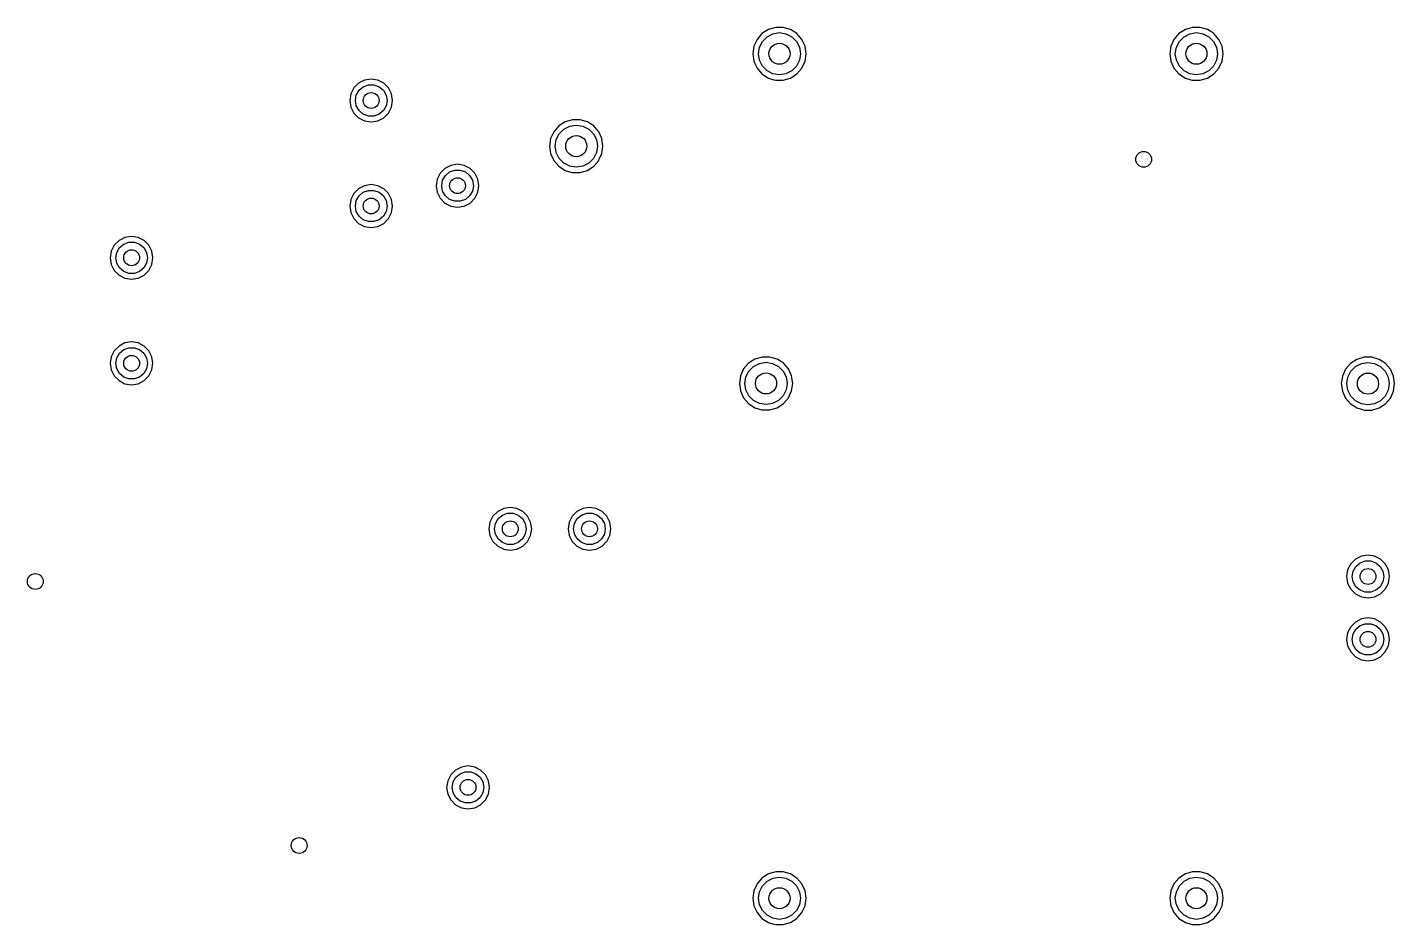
# Model space of a CAD drawing. Extents: x 107 to 211, y -135 to -72.
# Drawn here: x 131.85 to 157.76, y -103 to -86 of the extents above; entities that cross this region are included whole.
import ezdxf

# ---------------------------------------------------------------- set-up
doc = ezdxf.new("R2010")
doc.units = 0
doc.layers.add('BLACK', color=7, linetype='CONTINUOUS')

msp = doc.modelspace()

# ---------------------------------------------------------------- linework, layer by layer
at = {"layer": 'BLACK', "linetype": 'CONTINUOUS'}
for p, q in [((146.028036, -85.9995), (145.889949, -86.040046)), ((146.028039, -85.9995), (146.028036, -85.9995)), ((146.171961, -85.9995), (146.028039, -85.9995)), ((146.171964, -85.9995), (146.171961, -85.9995)), ((146.31005, -86.040046), (146.171964, -85.9995)), ((153.928036, -85.9995), (153.789949, -86.040046)), ((153.928039, -85.9995), (153.928036, -85.9995)), ((154.071961, -85.9995), (153.928039, -85.9995)), ((154.071964, -85.9995), (154.071961, -85.9995)), ((154.21005, -86.040046), (154.071964, -85.9995)), ((145.674623, -86.226626), (145.614834, -86.357545)), ((145.768868, -86.11786), (145.674623, -86.226626)), ((145.719577, -86.376393), (145.776393, -86.264886)), ((145.768875, -86.117855), (145.768868, -86.11786)), ((145.889945, -86.040047), (145.768875, -86.117855)), ((145.776393, -86.264886), (145.864886, -86.176393)), ((145.864886, -86.176393), (145.976393, -86.119577)), ((145.889949, -86.040046), (145.889945, -86.040047)), ((145.976393, -86.119577), (146.1, -86.1)), ((146.1, -86.1), (146.223607, -86.119577)), ((146.223607, -86.119577), (146.335114, -86.176393)), ((146.310054, -86.040047), (146.31005, -86.040046)), ((146.374182, -86.08126), (146.310054, -86.040047)), ((146.335114, -86.176393), (146.423607, -86.264886)), ((146.431128, -86.117857), (146.374182, -86.08126)), ((146.423607, -86.264886), (146.480423, -86.376393)), ((146.525377, -86.226627), (146.431128, -86.117857)), ((146.585165, -86.357543), (146.525377, -86.226627)), ((153.574623, -86.226626), (153.514834, -86.357545)), ((153.668868, -86.11786), (153.574623, -86.226626)), ((153.619577, -86.376393), (153.676393, -86.264886)), ((153.668875, -86.117855), (153.668868, -86.11786)), ((153.789945, -86.040047), (153.668875, -86.117855)), ((153.676393, -86.264886), (153.764886, -86.176393)), ((153.764886, -86.176393), (153.876393, -86.119577)), ((153.789949, -86.040046), (153.789945, -86.040047)), ((153.876393, -86.119577), (154, -86.1)), ((154, -86.1), (154.123607, -86.119577)), ((154.123607, -86.119577), (154.235114, -86.176393)), ((154.210054, -86.040047), (154.21005, -86.040046)), ((154.274182, -86.08126), (154.210054, -86.040047)), ((154.235114, -86.176393), (154.323607, -86.264886)), ((154.331128, -86.117857), (154.274182, -86.08126)), ((154.323607, -86.264886), (154.380423, -86.376393)), ((154.425377, -86.226627), (154.331128, -86.117857)), ((154.485165, -86.357543), (154.425377, -86.226627)), ((145.614834, -86.357545), (145.594353, -86.5)), ((145.594353, -86.5), (145.614834, -86.642454)), ((145.7, -86.5), (145.719577, -86.376393)), ((145.719577, -86.623607), (145.7, -86.5)), ((146.480423, -86.376393), (146.5, -86.5)), ((146.5, -86.5), (146.480423, -86.623607)), ((146.605647, -86.5), (146.585165, -86.357543)), ((146.585165, -86.642457), (146.605647, -86.5)), ((153.514834, -86.357545), (153.494353, -86.5)), ((153.494353, -86.5), (153.514834, -86.642454)), ((153.6, -86.5), (153.619577, -86.376393)), ((153.619577, -86.623607), (153.6, -86.5)), ((154.380423, -86.376393), (154.4, -86.5)), ((154.4, -86.5), (154.380423, -86.623607)), ((154.505647, -86.5), (154.485165, -86.357543)), ((154.485165, -86.642457), (154.505647, -86.5)), ((145.614834, -86.642454), (145.614834, -86.642455)), ((145.614834, -86.642455), (145.614835, -86.642457)), ((145.614835, -86.642457), (145.632959, -86.682143)), ((145.632959, -86.682143), (145.674623, -86.773373)), ((145.674623, -86.773373), (145.768868, -86.882139)), ((145.776393, -86.735114), (145.719577, -86.623607)), ((145.864886, -86.823607), (145.776393, -86.735114)), ((146.423607, -86.735114), (146.335114, -86.823607)), ((146.480423, -86.623607), (146.423607, -86.735114)), ((146.431128, -86.882143), (146.525377, -86.773373)), ((146.525377, -86.773373), (146.585165, -86.642457)), ((153.514834, -86.642454), (153.514834, -86.642455)), ((153.514834, -86.642455), (153.514835, -86.642457)), ((153.514835, -86.642457), (153.532959, -86.682143)), ((153.532959, -86.682143), (153.574623, -86.773373)), ((153.574623, -86.773373), (153.668868, -86.882139)), ((153.676393, -86.735114), (153.619577, -86.623607)), ((153.764886, -86.823607), (153.676393, -86.735114)), ((154.323607, -86.735114), (154.235114, -86.823607)), ((154.380423, -86.623607), (154.323607, -86.735114)), ((154.331128, -86.882143), (154.425377, -86.773373)), ((154.425377, -86.773373), (154.485165, -86.642457)), ((138.239698, -86.999353), (138.126656, -87.056951)), ((138.365, -86.979508), (138.239698, -86.999353)), ((138.490301, -86.999353), (138.365, -86.979508)), ((138.490302, -86.999353), (138.490301, -86.999353)), ((138.490304, -86.999354), (138.490302, -86.999353)), ((138.603342, -87.05695), (138.490304, -86.999354)), ((145.768868, -86.882139), (145.768869, -86.88214)), ((145.768869, -86.88214), (145.768872, -86.882143)), ((145.768872, -86.882143), (145.889947, -86.959953)), ((145.976393, -86.880423), (145.864886, -86.823607)), ((145.889947, -86.959953), (145.996403, -86.991211)), ((146.1, -86.9), (145.976393, -86.880423)), ((145.996403, -86.991211), (146.028035, -87.000499)), ((146.028035, -87.000499), (146.028037, -87.0005)), ((146.028037, -87.0005), (146.028039, -87.0005)), ((146.028039, -87.0005), (146.171963, -87.0005)), ((146.223607, -86.880423), (146.1, -86.9)), ((146.171963, -87.0005), (146.171964, -87.000499)), ((146.171964, -87.000499), (146.310053, -86.959953)), ((146.335114, -86.823607), (146.223607, -86.880423)), ((146.310053, -86.959953), (146.431128, -86.882143)), ((153.668868, -86.882139), (153.668869, -86.88214)), ((153.668869, -86.88214), (153.668872, -86.882143)), ((153.668872, -86.882143), (153.789947, -86.959953)), ((153.876393, -86.880423), (153.764886, -86.823607)), ((153.789947, -86.959953), (153.896403, -86.991211)), ((154, -86.9), (153.876393, -86.880423)), ((153.896403, -86.991211), (153.928035, -87.000499)), ((153.928035, -87.000499), (153.928037, -87.0005)), ((153.928037, -87.0005), (153.928039, -87.0005)), ((153.928039, -87.0005), (154.071963, -87.0005)), ((154.123607, -86.880423), (154, -86.9)), ((154.071963, -87.0005), (154.071964, -87.000499)), ((154.071964, -87.000499), (154.210053, -86.959953)), ((154.235114, -86.823607), (154.123607, -86.880423)), ((154.210053, -86.959953), (154.331128, -86.882143)), ((137.979353, -87.259698), (137.959508, -87.385)), ((138.036951, -87.146656), (137.979353, -87.259698)), ((138.126656, -87.056951), (138.036951, -87.146656)), ((138.065, -87.385), (138.083092, -87.282394)), ((138.083092, -87.282394), (138.135187, -87.192164)), ((138.135187, -87.192164), (138.215, -87.125192)), ((138.215, -87.125192), (138.312906, -87.089558)), ((138.312906, -87.089558), (138.417094, -87.089558)), ((138.417094, -87.089558), (138.515, -87.125192)), ((138.515, -87.125192), (138.594813, -87.192164)), ((138.594813, -87.192164), (138.646908, -87.282394)), ((138.69305, -87.146658), (138.603342, -87.05695)), ((138.646908, -87.282394), (138.665, -87.385)), ((138.750646, -87.259696), (138.69305, -87.146658)), ((138.770492, -87.385), (138.750646, -87.259696)), ((137.959508, -87.385), (137.979353, -87.510301)), ((137.979353, -87.510301), (137.979353, -87.510302)), ((137.979353, -87.510302), (137.979354, -87.510304)), ((137.979354, -87.510304), (138.03695, -87.623342)), ((138.083092, -87.487606), (138.065, -87.385)), ((138.135187, -87.577836), (138.083092, -87.487606)), ((138.646908, -87.487606), (138.594813, -87.577836)), ((138.665, -87.385), (138.646908, -87.487606)), ((138.69305, -87.623342), (138.750646, -87.510304)), ((138.750646, -87.510304), (138.770492, -87.385)), ((138.03695, -87.623342), (138.126658, -87.71305)), ((138.126658, -87.71305), (138.239696, -87.770646)), ((138.215, -87.644808), (138.135187, -87.577836)), ((138.312906, -87.680442), (138.215, -87.644808)), ((138.239696, -87.770646), (138.365, -87.790492)), ((138.417094, -87.680442), (138.312906, -87.680442)), ((138.365, -87.790492), (138.490304, -87.770646)), ((138.515, -87.644808), (138.417094, -87.680442)), ((138.490304, -87.770646), (138.603342, -87.71305)), ((138.594813, -87.577836), (138.515, -87.644808)), ((138.603342, -87.71305), (138.69305, -87.623342)), ((142.039945, -87.790047), (141.918875, -87.867855)), ((142.039949, -87.790046), (142.039945, -87.790047)), ((142.178036, -87.7495), (142.039949, -87.790046)), ((142.178039, -87.7495), (142.178036, -87.7495)), ((142.321961, -87.7495), (142.178039, -87.7495)), ((142.321964, -87.7495), (142.321961, -87.7495)), ((142.46005, -87.790046), (142.321964, -87.7495)), ((142.460054, -87.790047), (142.46005, -87.790046)), ((142.517606, -87.827034), (142.460054, -87.790047)), ((141.824623, -87.976626), (141.764834, -88.107545)), ((141.918868, -87.86786), (141.824623, -87.976626)), ((141.869577, -88.126393), (141.926393, -88.014886)), ((141.918875, -87.867855), (141.918868, -87.86786)), ((141.926393, -88.014886), (142.014886, -87.926393)), ((142.014886, -87.926393), (142.126393, -87.869577)), ((142.126393, -87.869577), (142.25, -87.85)), ((142.25, -87.85), (142.373607, -87.869577)), ((142.373607, -87.869577), (142.485114, -87.926393)), ((142.485114, -87.926393), (142.573607, -88.014886)), ((142.581128, -87.867857), (142.517606, -87.827034)), ((142.573607, -88.014886), (142.630423, -88.126393)), ((142.675377, -87.976627), (142.581128, -87.867857)), ((142.735165, -88.107543), (142.675377, -87.976627)), ((141.764834, -88.107545), (141.744353, -88.25)), ((141.744353, -88.25), (141.764834, -88.392454)), ((141.85, -88.25), (141.869577, -88.126393)), ((141.869577, -88.373607), (141.85, -88.25)), ((142.630423, -88.126393), (142.65, -88.25)), ((142.65, -88.25), (142.630423, -88.373607)), ((142.755647, -88.25), (142.735165, -88.107543)), ((142.735165, -88.392457), (142.755647, -88.25)), ((140, -88.594508), (139.874698, -88.614353)), ((140.125301, -88.614353), (140, -88.594508)), ((141.764834, -88.392454), (141.824623, -88.523373)), ((141.824623, -88.523373), (141.918868, -88.632139)), ((141.926393, -88.485114), (141.869577, -88.373607)), ((142.014886, -88.573607), (141.926393, -88.485114)), ((142.126393, -88.630423), (142.014886, -88.573607)), ((142.485114, -88.573607), (142.373607, -88.630423)), ((142.573607, -88.485114), (142.485114, -88.573607)), ((142.630423, -88.373607), (142.573607, -88.485114)), ((142.581128, -88.632143), (142.675377, -88.523373)), ((142.675377, -88.523373), (142.686052, -88.499998)), ((142.686052, -88.499998), (142.735165, -88.392457)), ((139.671951, -88.761656), (139.614353, -88.874698)), ((139.761656, -88.671951), (139.671951, -88.761656)), ((139.718092, -88.897394), (139.770187, -88.807164)), ((139.874698, -88.614353), (139.761656, -88.671951)), ((139.770187, -88.807164), (139.85, -88.740192)), ((139.85, -88.740192), (139.947906, -88.704558)), ((139.947906, -88.704558), (140.052094, -88.704558)), ((140.052094, -88.704558), (140.15, -88.740192)), ((140.125302, -88.614353), (140.125301, -88.614353)), ((140.125304, -88.614354), (140.125302, -88.614353)), ((140.238342, -88.67195), (140.125304, -88.614354)), ((140.15, -88.740192), (140.229813, -88.807164)), ((140.229813, -88.807164), (140.281908, -88.897394)), ((140.32805, -88.761658), (140.238342, -88.67195)), ((140.385646, -88.874696), (140.32805, -88.761658)), ((141.918868, -88.632139), (141.918869, -88.63214)), ((141.918869, -88.63214), (141.918872, -88.632143)), ((141.918872, -88.632143), (141.980815, -88.671951)), ((141.980815, -88.671951), (142.033576, -88.705859)), ((142.033576, -88.705859), (142.039947, -88.709953)), ((142.039947, -88.709953), (142.146403, -88.741211)), ((142.25, -88.65), (142.126393, -88.630423)), ((142.146403, -88.741211), (142.178035, -88.750499)), ((142.178035, -88.750499), (142.178037, -88.7505)), ((142.178037, -88.7505), (142.178039, -88.7505)), ((142.178039, -88.7505), (142.321963, -88.7505)), ((142.373607, -88.630423), (142.25, -88.65)), ((142.321963, -88.7505), (142.321964, -88.750499)), ((142.321964, -88.750499), (142.460053, -88.709953)), ((142.460053, -88.709953), (142.581128, -88.632143)), ((138.126656, -89.056951), (138.036951, -89.146656)), ((138.239698, -88.999353), (138.126656, -89.056951)), ((138.215, -89.125192), (138.312906, -89.089558)), ((138.365, -88.979508), (138.239698, -88.999353)), ((138.312906, -89.089558), (138.417094, -89.089558)), ((138.490301, -88.999353), (138.365, -88.979508)), ((138.417094, -89.089558), (138.515, -89.125192)), ((138.490302, -88.999353), (138.490301, -88.999353)), ((138.490304, -88.999354), (138.490302, -88.999353)), ((138.491572, -89), (138.490304, -88.999354)), ((138.603342, -89.05695), (138.491572, -89)), ((138.69305, -89.146658), (138.603342, -89.05695)), ((139.614353, -88.874698), (139.594508, -89)), ((139.594508, -89), (139.614353, -89.125301)), ((139.7, -89), (139.718092, -88.897394)), ((139.718092, -89.102606), (139.7, -89)), ((139.770187, -89.192836), (139.718092, -89.102606)), ((140.281908, -89.102606), (140.229813, -89.192836)), ((140.281908, -88.897394), (140.3, -89)), ((140.3, -89), (140.281908, -89.102606)), ((140.405492, -89), (140.385646, -88.874696)), ((140.385646, -89.125304), (140.405492, -89)), ((137.979353, -89.259698), (137.959508, -89.385)), ((138.036951, -89.146656), (137.979353, -89.259698)), ((138.065, -89.385), (138.083092, -89.282394)), ((138.083092, -89.282394), (138.135187, -89.192164)), ((138.135187, -89.192164), (138.215, -89.125192)), ((138.515, -89.125192), (138.594813, -89.192164)), ((138.594813, -89.192164), (138.646908, -89.282394)), ((138.646908, -89.282394), (138.665, -89.385)), ((138.750646, -89.259696), (138.69305, -89.146658)), ((138.770492, -89.385), (138.750646, -89.259696)), ((139.614353, -89.125301), (139.614353, -89.125302)), ((139.614353, -89.125302), (139.614354, -89.125304)), ((139.614354, -89.125304), (139.67195, -89.238342)), ((139.67195, -89.238342), (139.761658, -89.32805)), ((139.761658, -89.32805), (139.874696, -89.385646)), ((139.85, -89.259808), (139.770187, -89.192836)), ((139.947906, -89.295442), (139.85, -89.259808)), ((140.052094, -89.295442), (139.947906, -89.295442)), ((140.15, -89.259808), (140.052094, -89.295442)), ((140.125304, -89.385646), (140.238342, -89.32805)), ((140.229813, -89.192836), (140.15, -89.259808)), ((140.238342, -89.32805), (140.32805, -89.238342)), ((140.32805, -89.238342), (140.385646, -89.125304)), ((137.959508, -89.385), (137.979353, -89.510301)), ((137.979353, -89.510301), (137.979353, -89.510302)), ((137.979353, -89.510302), (137.979354, -89.510304)), ((137.979354, -89.510304), (138.03695, -89.623342)), ((138.03695, -89.623342), (138.126658, -89.71305)), ((138.083092, -89.487606), (138.065, -89.385)), ((138.135187, -89.577836), (138.083092, -89.487606)), ((138.215, -89.644808), (138.135187, -89.577836)), ((138.594813, -89.577836), (138.515, -89.644808)), ((138.646908, -89.487606), (138.594813, -89.577836)), ((138.603342, -89.71305), (138.69305, -89.623342)), ((138.665, -89.385), (138.646908, -89.487606)), ((138.69305, -89.623342), (138.750646, -89.510304)), ((138.750646, -89.510304), (138.770492, -89.385)), ((139.874696, -89.385646), (140, -89.405492)), ((140, -89.405492), (140.125304, -89.385646)), ((138.126658, -89.71305), (138.239696, -89.770646)), ((138.312906, -89.680442), (138.215, -89.644808)), ((138.239696, -89.770646), (138.365, -89.790492)), ((138.417094, -89.680442), (138.312906, -89.680442)), ((138.365, -89.790492), (138.490304, -89.770646)), ((138.515, -89.644808), (138.417094, -89.680442)), ((138.490304, -89.770646), (138.603342, -89.71305)), ((133.496951, -90.126656), (133.439353, -90.239698)), ((133.586656, -90.036951), (133.496951, -90.126656)), ((133.699698, -89.979353), (133.586656, -90.036951)), ((133.595187, -90.172164), (133.675, -90.105192)), ((133.675, -90.105192), (133.772906, -90.069558)), ((133.825, -89.959508), (133.699698, -89.979353)), ((133.772906, -90.069558), (133.877094, -90.069558)), ((133.950301, -89.979353), (133.825, -89.959508)), ((133.877094, -90.069558), (133.975, -90.105192)), ((133.950302, -89.979353), (133.950301, -89.979353)), ((133.950304, -89.979354), (133.950302, -89.979353)), ((134.063342, -90.03695), (133.950304, -89.979354)), ((133.975, -90.105192), (134.054813, -90.172164)), ((134.15305, -90.126658), (134.063342, -90.03695)), ((134.210646, -90.239696), (134.15305, -90.126658)), ((133.439353, -90.239698), (133.419508, -90.365)), ((133.419508, -90.365), (133.439353, -90.490301)), ((133.525, -90.365), (133.543092, -90.262394)), ((133.543092, -90.467606), (133.525, -90.365)), ((133.543092, -90.262394), (133.595187, -90.172164)), ((134.054813, -90.172164), (134.106908, -90.262394)), ((134.106908, -90.262394), (134.125, -90.365)), ((134.125, -90.365), (134.106908, -90.467606)), ((134.229684, -90.359897), (134.210646, -90.239696)), ((134.210646, -90.490304), (134.230492, -90.365)), ((134.230492, -90.365), (134.229684, -90.359897)), ((133.439353, -90.490301), (133.439353, -90.490302)), ((133.439353, -90.490302), (133.439354, -90.490304)), ((133.439354, -90.490304), (133.49695, -90.603342)), ((133.49695, -90.603342), (133.586658, -90.69305)), ((133.595187, -90.557836), (133.543092, -90.467606)), ((133.675, -90.624808), (133.595187, -90.557836)), ((133.772906, -90.660442), (133.675, -90.624808)), ((133.877094, -90.660442), (133.772906, -90.660442)), ((133.975, -90.624808), (133.877094, -90.660442)), ((134.054813, -90.557836), (133.975, -90.624808)), ((134.106908, -90.467606), (134.054813, -90.557836)), ((134.063342, -90.69305), (134.15305, -90.603342)), ((134.15305, -90.603342), (134.210646, -90.490304)), ((133.586658, -90.69305), (133.699696, -90.750646)), ((133.699696, -90.750646), (133.825, -90.770492)), ((133.825, -90.770492), (133.950304, -90.750646)), ((133.950304, -90.750646), (134.063342, -90.69305)), ((133.825, -91.959508), (133.699698, -91.979353)), ((133.950301, -91.979353), (133.825, -91.959508)), ((133.496951, -92.126656), (133.439353, -92.239698)), ((133.586656, -92.036951), (133.496951, -92.126656)), ((133.543092, -92.262394), (133.595187, -92.172164)), ((133.699698, -91.979353), (133.586656, -92.036951)), ((133.595187, -92.172164), (133.675, -92.105192)), ((133.675, -92.105192), (133.772906, -92.069558)), ((133.772906, -92.069558), (133.877094, -92.069558)), ((133.877094, -92.069558), (133.975, -92.105192)), ((133.950302, -91.979353), (133.950301, -91.979353)), ((133.950304, -91.979354), (133.950302, -91.979353)), ((134.063342, -92.03695), (133.950304, -91.979354)), ((133.975, -92.105192), (134.054813, -92.172164)), ((134.054813, -92.172164), (134.106908, -92.262394)), ((134.15305, -92.126658), (134.063342, -92.03695)), ((134.210646, -92.239696), (134.15305, -92.126658)), ((133.439353, -92.239698), (133.419508, -92.365)), ((133.419508, -92.365), (133.439353, -92.490301)), ((133.525, -92.365), (133.543092, -92.262394)), ((133.543092, -92.467606), (133.525, -92.365)), ((133.595187, -92.557836), (133.543092, -92.467606)), ((134.106908, -92.467606), (134.054813, -92.557836)), ((134.106908, -92.262394), (134.125, -92.365)), ((134.125, -92.365), (134.106908, -92.467606)), ((134.230492, -92.365), (134.210646, -92.239696)), ((134.210646, -92.490304), (134.230492, -92.365)), ((145.420574, -92.472577), (145.360785, -92.603496)), ((145.514819, -92.363811), (145.420574, -92.472577)), ((145.514826, -92.363806), (145.514819, -92.363811)), ((145.635896, -92.285998), (145.514826, -92.363806)), ((145.522344, -92.510837), (145.610837, -92.422344)), ((145.610837, -92.422344), (145.722344, -92.365528)), ((145.6359, -92.285997), (145.635896, -92.285998)), ((145.773987, -92.245451), (145.6359, -92.285997)), ((145.722344, -92.365528), (145.845951, -92.345951)), ((145.77399, -92.245451), (145.773987, -92.245451)), ((145.917912, -92.245451), (145.77399, -92.245451)), ((145.845951, -92.345951), (145.969558, -92.365528)), ((145.917915, -92.245451), (145.917912, -92.245451)), ((146.056001, -92.285997), (145.917915, -92.245451)), ((145.969558, -92.365528), (146.081065, -92.422344)), ((146.056005, -92.285998), (146.056001, -92.285997)), ((146.120133, -92.327211), (146.056005, -92.285998)), ((146.081065, -92.422344), (146.169558, -92.510837)), ((146.177079, -92.363808), (146.120133, -92.327211)), ((146.17708, -92.36381), (146.177079, -92.363808)), ((146.177082, -92.363811), (146.17708, -92.36381)), ((146.18059, -92.36786), (146.177082, -92.363811)), ((146.271328, -92.472578), (146.18059, -92.36786)), ((146.331116, -92.603494), (146.271328, -92.472578)), ((156.824623, -92.476626), (156.764834, -92.607545)), ((156.918868, -92.36786), (156.824623, -92.476626)), ((156.918875, -92.367855), (156.918868, -92.36786)), ((157.039945, -92.290047), (156.918875, -92.367855)), ((156.926393, -92.514886), (157.014886, -92.426393)), ((157.014886, -92.426393), (157.126393, -92.369577)), ((157.039949, -92.290046), (157.039945, -92.290047)), ((157.178036, -92.2495), (157.039949, -92.290046)), ((157.126393, -92.369577), (157.25, -92.35)), ((157.178039, -92.2495), (157.178036, -92.2495)), ((157.321961, -92.2495), (157.178039, -92.2495)), ((157.25, -92.35), (157.373607, -92.369577)), ((157.321964, -92.2495), (157.321961, -92.2495)), ((157.46005, -92.290046), (157.321964, -92.2495)), ((157.373607, -92.369577), (157.485114, -92.426393)), ((157.460054, -92.290047), (157.46005, -92.290046)), ((157.524182, -92.33126), (157.460054, -92.290047)), ((157.485114, -92.426393), (157.573607, -92.514886)), ((157.581128, -92.367857), (157.524182, -92.33126)), ((157.675377, -92.476627), (157.581128, -92.367857)), ((157.735165, -92.607543), (157.675377, -92.476627)), ((133.439353, -92.490301), (133.439353, -92.490302)), ((133.439353, -92.490302), (133.439354, -92.490304)), ((133.439354, -92.490304), (133.49695, -92.603342)), ((133.49695, -92.603342), (133.586658, -92.69305)), ((133.586658, -92.69305), (133.699696, -92.750646)), ((133.675, -92.624808), (133.595187, -92.557836)), ((133.772906, -92.660442), (133.675, -92.624808)), ((133.877094, -92.660442), (133.772906, -92.660442)), ((133.975, -92.624808), (133.877094, -92.660442)), ((133.959518, -92.745951), (134.063342, -92.69305)), ((134.054813, -92.557836), (133.975, -92.624808)), ((134.063342, -92.69305), (134.15305, -92.603342)), ((134.15305, -92.603342), (134.210646, -92.490304)), ((145.360785, -92.603496), (145.340304, -92.745951)), ((145.445951, -92.745951), (145.465528, -92.622344)), ((145.465528, -92.622344), (145.522344, -92.510837)), ((146.169558, -92.510837), (146.226374, -92.622344)), ((146.226374, -92.622344), (146.245951, -92.745951)), ((146.351598, -92.745951), (146.331116, -92.603494)), ((156.764834, -92.607545), (156.744353, -92.75)), ((156.85, -92.75), (156.869577, -92.626393)), ((156.869577, -92.626393), (156.926393, -92.514886)), ((157.573607, -92.514886), (157.630423, -92.626393)), ((157.630423, -92.626393), (157.65, -92.75)), ((157.755647, -92.75), (157.735165, -92.607543)), ((133.699696, -92.750646), (133.825, -92.770492)), ((133.825, -92.770492), (133.950304, -92.750646)), ((133.950304, -92.750646), (133.959518, -92.745951)), ((145.340304, -92.745951), (145.360785, -92.888405)), ((145.360785, -92.888405), (145.420574, -93.019324)), ((145.465528, -92.869558), (145.445951, -92.745951)), ((145.522344, -92.981065), (145.465528, -92.869558)), ((145.610837, -93.069558), (145.522344, -92.981065)), ((146.169558, -92.981065), (146.081065, -93.069558)), ((146.226374, -92.869558), (146.169558, -92.981065)), ((146.245951, -92.745951), (146.226374, -92.869558)), ((146.271328, -93.019324), (146.331116, -92.888408)), ((146.331116, -92.888408), (146.351016, -92.75)), ((146.351016, -92.75), (146.351598, -92.745951)), ((156.744353, -92.75), (156.764834, -92.892454)), ((156.764834, -92.892454), (156.824623, -93.023373)), ((156.869577, -92.873607), (156.85, -92.75)), ((156.926393, -92.985114), (156.869577, -92.873607)), ((157.014886, -93.073607), (156.926393, -92.985114)), ((157.573607, -92.985114), (157.485114, -93.073607)), ((157.630423, -92.873607), (157.573607, -92.985114)), ((157.65, -92.75), (157.630423, -92.873607)), ((157.675377, -93.023373), (157.735165, -92.892457)), ((157.735165, -92.892457), (157.755647, -92.75)), ((145.420574, -93.019324), (145.514819, -93.12809)), ((145.514819, -93.12809), (145.51482, -93.128091)), ((145.51482, -93.128091), (145.514823, -93.128094)), ((145.514823, -93.128094), (145.635898, -93.205904)), ((145.722344, -93.126374), (145.610837, -93.069558)), ((145.635898, -93.205904), (145.742354, -93.237162)), ((145.845951, -93.145951), (145.722344, -93.126374)), ((145.742354, -93.237162), (145.773986, -93.24645)), ((145.773986, -93.24645), (145.773988, -93.246451)), ((145.773988, -93.246451), (145.77399, -93.246451)), ((145.77399, -93.246451), (145.917914, -93.246451)), ((145.969558, -93.126374), (145.845951, -93.145951)), ((145.917914, -93.246451), (145.917915, -93.24645)), ((145.917915, -93.24645), (146.056004, -93.205904)), ((146.081065, -93.069558), (145.969558, -93.126374)), ((146.056004, -93.205904), (146.177079, -93.128094)), ((146.177079, -93.128094), (146.271328, -93.019324)), ((156.824623, -93.023373), (156.918868, -93.132139)), ((156.918868, -93.132139), (156.918869, -93.13214)), ((156.918869, -93.13214), (156.918872, -93.132143)), ((156.918872, -93.132143), (157.011474, -93.191654)), ((157.011474, -93.191654), (157.033646, -93.205904)), ((157.126393, -93.130423), (157.014886, -93.073607)), ((157.033646, -93.205904), (157.039947, -93.209953)), ((157.039947, -93.209953), (157.146403, -93.241211)), ((157.25, -93.15), (157.126393, -93.130423)), ((157.146403, -93.241211), (157.178035, -93.250499)), ((157.178035, -93.250499), (157.178037, -93.2505)), ((157.178037, -93.2505), (157.178039, -93.2505)), ((157.178039, -93.2505), (157.321963, -93.2505)), ((157.373607, -93.130423), (157.25, -93.15)), ((157.321963, -93.2505), (157.321964, -93.250499)), ((157.321964, -93.250499), (157.460053, -93.209953)), ((157.485114, -93.073607), (157.373607, -93.130423)), ((157.460053, -93.209953), (157.581128, -93.132143)), ((157.581128, -93.132143), (157.675377, -93.023373)), ((140.671951, -95.261656), (140.614353, -95.374698)), ((140.761656, -95.171951), (140.671951, -95.261656)), ((140.718092, -95.397394), (140.770187, -95.307164)), ((140.874698, -95.114353), (140.761656, -95.171951)), ((140.770187, -95.307164), (140.85, -95.240192)), ((140.85, -95.240192), (140.947906, -95.204558)), ((141, -95.094508), (140.874698, -95.114353)), ((140.947906, -95.204558), (141.052094, -95.204558)), ((141.125301, -95.114353), (141, -95.094508)), ((141.052094, -95.204558), (141.15, -95.240192)), ((141.125302, -95.114353), (141.125301, -95.114353)), ((141.125304, -95.114354), (141.125302, -95.114353)), ((141.238342, -95.17195), (141.125304, -95.114354)), ((141.15, -95.240192), (141.229813, -95.307164)), ((141.229813, -95.307164), (141.281908, -95.397394)), ((141.32805, -95.261658), (141.238342, -95.17195)), ((141.385646, -95.374696), (141.32805, -95.261658)), ((142.171951, -95.261656), (142.114353, -95.374698)), ((142.261656, -95.171951), (142.171951, -95.261656)), ((142.218092, -95.397394), (142.270187, -95.307164)), ((142.374698, -95.114353), (142.261656, -95.171951)), ((142.270187, -95.307164), (142.35, -95.240192)), ((142.35, -95.240192), (142.447906, -95.204558)), ((142.5, -95.094508), (142.374698, -95.114353)), ((142.447906, -95.204558), (142.552094, -95.204558)), ((142.625301, -95.114353), (142.5, -95.094508)), ((142.552094, -95.204558), (142.65, -95.240192)), ((142.625302, -95.114353), (142.625301, -95.114353)), ((142.625304, -95.114354), (142.625302, -95.114353)), ((142.738342, -95.17195), (142.625304, -95.114354)), ((142.65, -95.240192), (142.729813, -95.307164)), ((142.729813, -95.307164), (142.781908, -95.397394)), ((142.82805, -95.261658), (142.738342, -95.17195)), ((142.885646, -95.374696), (142.82805, -95.261658)), ((140.614353, -95.374698), (140.594508, -95.5)), ((140.594508, -95.5), (140.614353, -95.625301)), ((140.7, -95.5), (140.718092, -95.397394)), ((140.718092, -95.602606), (140.7, -95.5)), ((141.281908, -95.397394), (141.3, -95.5)), ((141.3, -95.5), (141.281908, -95.602606)), ((141.405492, -95.5), (141.385646, -95.374696)), ((141.385646, -95.625304), (141.405492, -95.5)), ((142.114353, -95.374698), (142.094508, -95.5)), ((142.094508, -95.5), (142.114353, -95.625301)), ((142.2, -95.5), (142.218092, -95.397394)), ((142.218092, -95.602606), (142.2, -95.5)), ((142.781908, -95.397394), (142.8, -95.5)), ((142.8, -95.5), (142.781908, -95.602606)), ((142.905492, -95.5), (142.885646, -95.374696)), ((142.885646, -95.625304), (142.905492, -95.5)), ((140.614353, -95.625301), (140.614353, -95.625302)), ((140.614353, -95.625302), (140.614354, -95.625304)), ((140.614354, -95.625304), (140.67195, -95.738342)), ((140.67195, -95.738342), (140.761658, -95.82805)), ((140.770187, -95.692836), (140.718092, -95.602606)), ((140.761658, -95.82805), (140.874696, -95.885646)), ((140.85, -95.759808), (140.770187, -95.692836)), ((140.947906, -95.795442), (140.85, -95.759808)), ((141.052094, -95.795442), (140.947906, -95.795442)), ((141.15, -95.759808), (141.052094, -95.795442)), ((141.125304, -95.885646), (141.238342, -95.82805)), ((141.229813, -95.692836), (141.15, -95.759808)), ((141.281908, -95.602606), (141.229813, -95.692836)), ((141.238342, -95.82805), (141.32805, -95.738342)), ((141.32805, -95.738342), (141.385646, -95.625304)), ((142.114353, -95.625301), (142.114353, -95.625302)), ((142.114353, -95.625302), (142.114354, -95.625304)), ((142.114354, -95.625304), (142.17195, -95.738342)), ((142.17195, -95.738342), (142.261658, -95.82805)), ((142.270187, -95.692836), (142.218092, -95.602606)), ((142.261658, -95.82805), (142.374696, -95.885646)), ((142.35, -95.759808), (142.270187, -95.692836)), ((142.447906, -95.795442), (142.35, -95.759808)), ((142.552094, -95.795442), (142.447906, -95.795442)), ((142.65, -95.759808), (142.552094, -95.795442)), ((142.625304, -95.885646), (142.738342, -95.82805)), ((142.729813, -95.692836), (142.65, -95.759808)), ((142.781908, -95.602606), (142.729813, -95.692836)), ((142.738342, -95.82805), (142.816392, -95.75)), ((142.816392, -95.75), (142.82805, -95.738342)), ((142.82805, -95.738342), (142.885646, -95.625304)), ((140.874696, -95.885646), (141, -95.905492)), ((141, -95.905492), (141.125304, -95.885646)), ((142.374696, -95.885646), (142.5, -95.905492)), ((142.5, -95.905492), (142.625304, -95.885646)), ((157.012607, -96.076951), (156.922902, -96.166656)), ((157.125649, -96.019353), (157.012607, -96.076951)), ((157.100951, -96.145192), (157.198857, -96.109558)), ((157.250951, -95.999508), (157.125649, -96.019353)), ((157.198857, -96.109558), (157.303045, -96.109558)), ((157.376252, -96.019353), (157.250951, -95.999508)), ((157.303045, -96.109558), (157.400951, -96.145192)), ((157.376253, -96.019353), (157.376252, -96.019353)), ((157.376255, -96.019354), (157.376253, -96.019353)), ((157.489293, -96.07695), (157.376255, -96.019354)), ((157.579001, -96.166658), (157.489293, -96.07695)), ((156.865304, -96.279698), (156.845459, -96.405)), ((156.922902, -96.166656), (156.865304, -96.279698)), ((156.950951, -96.405), (156.969043, -96.302394)), ((156.969043, -96.302394), (157.021138, -96.212164)), ((157.021138, -96.212164), (157.100951, -96.145192)), ((157.400951, -96.145192), (157.480764, -96.212164)), ((157.480764, -96.212164), (157.532859, -96.302394)), ((157.532859, -96.302394), (157.550951, -96.405)), ((157.636597, -96.279696), (157.579001, -96.166658)), ((157.656443, -96.405), (157.636597, -96.279696)), ((156.845459, -96.405), (156.865304, -96.530301)), ((156.865304, -96.530301), (156.865304, -96.530302)), ((156.865304, -96.530302), (156.865305, -96.530304)), ((156.865305, -96.530304), (156.922901, -96.643342)), ((156.969043, -96.507606), (156.950951, -96.405)), ((157.021138, -96.597836), (156.969043, -96.507606)), ((157.100951, -96.664808), (157.021138, -96.597836)), ((157.480764, -96.597836), (157.400951, -96.664808)), ((157.532859, -96.507606), (157.480764, -96.597836)), ((157.550951, -96.405), (157.532859, -96.507606)), ((157.579001, -96.643342), (157.636597, -96.530304)), ((157.636597, -96.530304), (157.656443, -96.405)), ((156.922901, -96.643342), (157.012609, -96.73305)), ((157.012609, -96.73305), (157.125647, -96.790646)), ((157.198857, -96.700442), (157.100951, -96.664808)), ((157.125647, -96.790646), (157.250951, -96.810492)), ((157.303045, -96.700442), (157.198857, -96.700442)), ((157.250951, -96.810492), (157.376255, -96.790646)), ((157.400951, -96.664808), (157.303045, -96.700442)), ((157.376255, -96.790646), (157.489293, -96.73305)), ((157.489293, -96.73305), (157.579001, -96.643342)), ((156.922902, -97.356656), (156.865304, -97.469698)), ((157.012607, -97.266951), (156.922902, -97.356656)), ((156.969043, -97.492394), (157.021138, -97.402164)), ((157.125649, -97.209353), (157.012607, -97.266951)), ((157.021138, -97.402164), (157.100951, -97.335192)), ((157.100951, -97.335192), (157.198857, -97.299558)), ((157.250951, -97.189508), (157.125649, -97.209353)), ((157.198857, -97.299558), (157.303045, -97.299558)), ((157.376252, -97.209353), (157.250951, -97.189508)), ((157.303045, -97.299558), (157.400951, -97.335192)), ((157.376253, -97.209353), (157.376252, -97.209353)), ((157.376255, -97.209354), (157.376253, -97.209353)), ((157.489293, -97.26695), (157.376255, -97.209354)), ((157.400951, -97.335192), (157.480764, -97.402164)), ((157.480764, -97.402164), (157.532859, -97.492394)), ((157.579001, -97.356658), (157.489293, -97.26695)), ((157.636597, -97.469696), (157.579001, -97.356658)), ((156.865304, -97.469698), (156.845459, -97.595)), ((156.845459, -97.595), (156.865304, -97.720301)), ((156.950951, -97.595), (156.969043, -97.492394)), ((156.969043, -97.697606), (156.950951, -97.595)), ((157.532859, -97.492394), (157.550951, -97.595)), ((157.550951, -97.595), (157.532859, -97.697606)), ((157.656443, -97.595), (157.636597, -97.469696)), ((157.636597, -97.720304), (157.656443, -97.595)), ((156.865304, -97.720301), (156.865304, -97.720302)), ((156.865304, -97.720302), (156.865305, -97.720304)), ((156.865305, -97.720304), (156.922901, -97.833342)), ((156.922901, -97.833342), (157.012609, -97.92305)), ((157.021138, -97.787836), (156.969043, -97.697606)), ((157.012609, -97.92305), (157.125647, -97.980646)), ((157.100951, -97.854808), (157.021138, -97.787836)), ((157.198857, -97.890442), (157.100951, -97.854808)), ((157.303045, -97.890442), (157.198857, -97.890442)), ((157.400951, -97.854808), (157.303045, -97.890442)), ((157.376255, -97.980646), (157.489293, -97.92305)), ((157.480764, -97.787836), (157.400951, -97.854808)), ((157.532859, -97.697606), (157.480764, -97.787836)), ((157.489293, -97.92305), (157.579001, -97.833342)), ((157.579001, -97.833342), (157.636597, -97.720304)), ((157.125647, -97.980646), (157.250951, -98.000492)), ((157.250951, -98.000492), (157.376255, -97.980646)), ((140.2, -99.994508), (140.074698, -100.014353)), ((140.325301, -100.014353), (140.2, -99.994508)), ((139.871951, -100.161656), (139.814353, -100.274698)), ((139.961656, -100.071951), (139.871951, -100.161656)), ((139.918092, -100.297394), (139.970187, -100.207164)), ((140.074698, -100.014353), (139.961656, -100.071951)), ((139.970187, -100.207164), (140.05, -100.140192)), ((140.05, -100.140192), (140.147906, -100.104558)), ((140.147906, -100.104558), (140.252094, -100.104558)), ((140.252094, -100.104558), (140.35, -100.140192)), ((140.325302, -100.014353), (140.325301, -100.014353)), ((140.325304, -100.014354), (140.325302, -100.014353)), ((140.438342, -100.07195), (140.325304, -100.014354)), ((140.35, -100.140192), (140.429813, -100.207164)), ((140.429813, -100.207164), (140.481908, -100.297394)), ((140.52805, -100.161658), (140.438342, -100.07195)), ((140.585646, -100.274696), (140.52805, -100.161658)), ((139.814353, -100.274698), (139.794508, -100.4)), ((139.794508, -100.4), (139.814353, -100.525301)), ((139.9, -100.4), (139.918092, -100.297394)), ((139.918092, -100.502606), (139.9, -100.4)), ((139.970187, -100.592836), (139.918092, -100.502606)), ((140.481908, -100.502606), (140.429813, -100.592836)), ((140.481908, -100.297394), (140.5, -100.4)), ((140.5, -100.4), (140.481908, -100.502606)), ((140.605492, -100.4), (140.585646, -100.274696)), ((140.585646, -100.525304), (140.605492, -100.4)), ((139.814353, -100.525301), (139.814353, -100.525302)), ((139.814353, -100.525302), (139.814354, -100.525304)), ((139.814354, -100.525304), (139.87195, -100.638342)), ((139.87195, -100.638342), (139.961658, -100.72805)), ((139.961658, -100.72805), (140.074696, -100.785646)), ((140.05, -100.659808), (139.970187, -100.592836)), ((140.147906, -100.695442), (140.05, -100.659808)), ((140.252094, -100.695442), (140.147906, -100.695442)), ((140.35, -100.659808), (140.252094, -100.695442)), ((140.325304, -100.785646), (140.438342, -100.72805)), ((140.429813, -100.592836), (140.35, -100.659808)), ((140.438342, -100.72805), (140.52805, -100.638342)), ((140.52805, -100.638342), (140.585646, -100.525304)), ((140.074696, -100.785646), (140.2, -100.805492)), ((140.2, -100.805492), (140.325304, -100.785646)), ((145.889945, -102.040047), (145.768875, -102.117855)), ((145.889949, -102.040046), (145.889945, -102.040047)), ((146.028036, -101.9995), (145.889949, -102.040046)), ((146.028039, -101.9995), (146.028036, -101.9995)), ((146.171961, -101.9995), (146.028039, -101.9995)), ((146.171964, -101.9995), (146.171961, -101.9995)), ((146.31005, -102.040046), (146.171964, -101.9995)), ((146.310054, -102.040047), (146.31005, -102.040046)), ((146.374182, -102.08126), (146.310054, -102.040047)), ((153.789945, -102.040047), (153.668875, -102.117855)), ((153.789949, -102.040046), (153.789945, -102.040047)), ((153.928036, -101.9995), (153.789949, -102.040046)), ((153.928039, -101.9995), (153.928036, -101.9995)), ((154.071961, -101.9995), (153.928039, -101.9995)), ((154.071964, -101.9995), (154.071961, -101.9995)), ((154.21005, -102.040046), (154.071964, -101.9995)), ((154.210054, -102.040047), (154.21005, -102.040046)), ((154.274182, -102.08126), (154.210054, -102.040047)), ((145.674623, -102.226626), (145.614834, -102.357545)), ((145.768868, -102.11786), (145.674623, -102.226626)), ((145.719577, -102.376393), (145.776393, -102.264886)), ((145.768875, -102.117855), (145.768868, -102.11786)), ((145.776393, -102.264886), (145.864886, -102.176393)), ((145.864886, -102.176393), (145.976393, -102.119577)), ((145.976393, -102.119577), (146.1, -102.1)), ((146.1, -102.1), (146.223607, -102.119577)), ((146.223607, -102.119577), (146.335114, -102.176393)), ((146.335114, -102.176393), (146.423607, -102.264886)), ((146.431128, -102.117857), (146.374182, -102.08126)), ((146.423607, -102.264886), (146.480423, -102.376393)), ((146.525377, -102.226627), (146.431128, -102.117857)), ((146.585165, -102.357543), (146.525377, -102.226627)), ((153.574623, -102.226626), (153.514834, -102.357545)), ((153.668868, -102.11786), (153.574623, -102.226626)), ((153.619577, -102.376393), (153.676393, -102.264886)), ((153.668875, -102.117855), (153.668868, -102.11786)), ((153.676393, -102.264886), (153.764886, -102.176393)), ((153.764886, -102.176393), (153.876393, -102.119577)), ((153.876393, -102.119577), (154, -102.1)), ((154, -102.1), (154.123607, -102.119577)), ((154.123607, -102.119577), (154.235114, -102.176393)), ((154.235114, -102.176393), (154.323607, -102.264886)), ((154.331128, -102.117857), (154.274182, -102.08126)), ((154.323607, -102.264886), (154.380423, -102.376393)), ((154.425377, -102.226627), (154.331128, -102.117857)), ((154.485165, -102.357543), (154.425377, -102.226627)), ((145.614834, -102.357545), (145.594353, -102.5)), ((145.594353, -102.5), (145.614834, -102.642454)), ((145.7, -102.5), (145.719577, -102.376393)), ((145.719577, -102.623607), (145.7, -102.5)), ((146.480423, -102.376393), (146.5, -102.5)), ((146.5, -102.5), (146.480423, -102.623607)), ((146.605647, -102.5), (146.585165, -102.357543)), ((146.585165, -102.642457), (146.605647, -102.5)), ((153.514834, -102.357545), (153.494353, -102.5)), ((153.494353, -102.5), (153.514834, -102.642454)), ((153.6, -102.5), (153.619577, -102.376393)), ((153.619577, -102.623607), (153.6, -102.5)), ((154.380423, -102.376393), (154.4, -102.5)), ((154.4, -102.5), (154.380423, -102.623607)), ((154.505647, -102.5), (154.485165, -102.357543)), ((154.485165, -102.642457), (154.505647, -102.5)), ((145.614834, -102.642454), (145.674623, -102.773373)), ((145.674623, -102.773373), (145.768868, -102.882139)), ((145.776393, -102.735114), (145.719577, -102.623607)), ((145.864886, -102.823607), (145.776393, -102.735114)), ((145.976393, -102.880423), (145.864886, -102.823607)), ((146.335114, -102.823607), (146.223607, -102.880423)), ((146.423607, -102.735114), (146.335114, -102.823607)), ((146.480423, -102.623607), (146.423607, -102.735114)), ((146.431128, -102.882143), (146.525377, -102.773373)), ((146.525377, -102.773373), (146.585165, -102.642457)), ((153.514834, -102.642454), (153.574623, -102.773373)), ((153.574623, -102.773373), (153.668868, -102.882139)), ((153.676393, -102.735114), (153.619577, -102.623607)), ((153.764886, -102.823607), (153.676393, -102.735114)), ((153.876393, -102.880423), (153.764886, -102.823607)), ((154.235114, -102.823607), (154.123607, -102.880423)), ((154.323607, -102.735114), (154.235114, -102.823607)), ((154.380423, -102.623607), (154.323607, -102.735114)), ((154.331128, -102.882143), (154.425377, -102.773373)), ((154.425377, -102.773373), (154.485165, -102.642457)), ((145.768868, -102.882139), (145.768869, -102.88214)), ((145.768869, -102.88214), (145.768872, -102.882143)), ((145.768872, -102.882143), (145.889947, -102.959953)), ((145.889947, -102.959953), (145.996403, -102.991211)), ((146.1, -102.9), (145.976393, -102.880423)), ((145.996403, -102.991211), (146.028035, -103.000499)), ((146.028035, -103.000499), (146.028037, -103.0005)), ((146.028037, -103.0005), (146.028039, -103.0005)), ((146.028039, -103.0005), (146.171963, -103.0005)), ((146.223607, -102.880423), (146.1, -102.9)), ((146.171963, -103.0005), (146.171964, -103.000499)), ((146.171964, -103.000499), (146.310053, -102.959953)), ((146.310053, -102.959953), (146.431128, -102.882143)), ((153.668868, -102.882139), (153.668869, -102.88214)), ((153.668869, -102.88214), (153.668872, -102.882143)), ((153.668872, -102.882143), (153.789947, -102.959953)), ((153.789947, -102.959953), (153.896403, -102.991211)), ((154, -102.9), (153.876393, -102.880423)), ((153.896403, -102.991211), (153.928035, -103.000499)), ((153.928035, -103.000499), (153.928037, -103.0005)), ((153.928037, -103.0005), (153.928039, -103.0005)), ((153.928039, -103.0005), (154.071963, -103.0005)), ((154.123607, -102.880423), (154, -102.9)), ((154.071963, -103.0005), (154.071964, -103.000499)), ((154.071964, -103.000499), (154.210053, -102.959953)), ((154.210053, -102.959953), (154.331128, -102.882143))]:
    msp.add_line(p, q, dxfattribs=at)
at = {"layer": 'BLACK'}
for centre, radius in [((146.1, -86.5), 0.2), ((154, -86.5), 0.2), ((138.365, -87.385), 0.15), ((142.25, -88.25), 0.2), ((153, -88.5), 0.15), ((140, -89), 0.15), ((138.365, -89.385), 0.15), ((133.825, -90.365), 0.15), ((133.825, -92.365), 0.15), ((145.845951, -92.745951), 0.2), ((157.25, -92.75), 0.2), ((141, -95.5), 0.15), ((142.5, -95.5), 0.15), ((132, -96.5), 0.15), ((157.250951, -96.405), 0.15), ((157.250951, -97.595), 0.15), ((140.2, -100.4), 0.15), ((137, -101.5), 0.15), ((146.1, -102.5), 0.2), ((154, -102.5), 0.2)]:
    msp.add_circle(centre, radius, dxfattribs=at)

doc.saveas('drawing.dxf')
